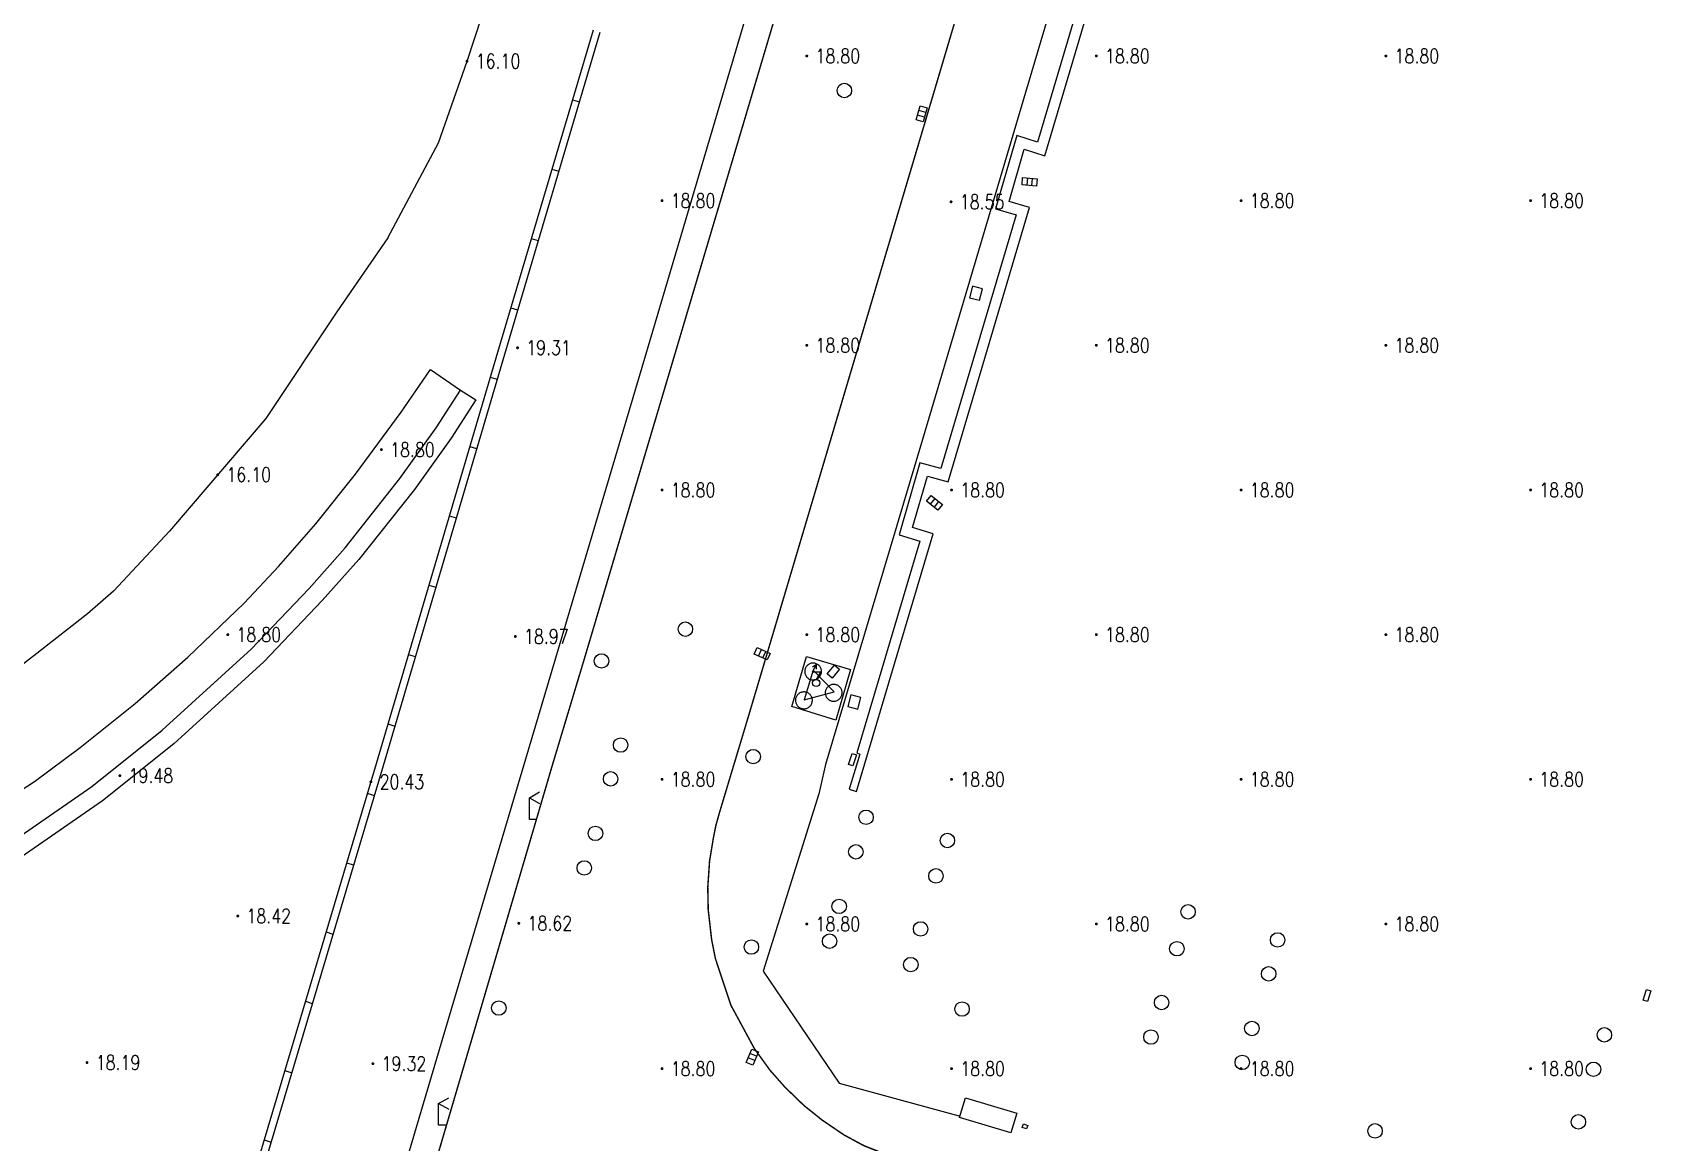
# Model space of a CAD drawing. Extents: x 404846 to 408477, y 3390929 to 3392894.
# Drawn here: x 405127.9 to 405239.8, y 3392009.3 to 3392086 of the extents above; entities that cross this region are included whole.
import ezdxf
from ezdxf.enums import TextEntityAlignment as Align

# ---------------------------------------------------------------- set-up
doc = ezdxf.new("R2010")
doc.units = 0
doc.header["$LTSCALE"] = 0.5
doc.layers.get('0').update_dxf_attribs({"linetype": 'CONTINUOUS'})
for name, color, linetype in [('DLDW', 11, 'CONTINUOUS'), ('DLSS', 4, 'CONTINUOUS'), ('DMTZ', 3, 'CONTINUOUS'), ('FZTZ', 7, 'CONTINUOUS'), ('GCD', 1, 'CONTINUOUS'), ('GXYZ', 2, 'CONTINUOUS'), ('JMD', 6, 'CONTINUOUS'), ('SXSS', 5, 'CONTINUOUS')]:
    doc.layers.add(name, color=color, linetype=linetype)
doc.styles.add('HZ', font='rs.shx', dxfattribs={"width": 0.8, "bigfont": 'hztxt.shx'})
doc.linetypes.add('10421', pattern='A,2,[150,AAA.SHX,S=0.5,R=0,X=0,Y=0.5],1e-11', length=2)
doc.linetypes.add('10422', pattern='A,0.75,[150,AAA.SHX,S=0.5,R=0,X=0,Y=0.5],1.5,[177,AAA.SHX,S=1,R=0,X=0,Y=0.4],0.75', length=3)
doc.linetypes.add('444', pattern='A,4.5,[145,AAA.SHX,S=1,R=0,X=0,Y=1],4.5,-0.5,[146,AAA.SHX,S=1,R=0,X=0,Y=0],-0.5', length=10)

# ---------------------------------------------------------------- blocks, each defined once
blk = doc.blocks.new('gc052')
for p, q in [((0, 3), (1.39, 3.8)), ((0, 3), (1.39, 2.2)), ((0, 0), (0, 3)), ((1, 0), (0, 0))]:
    blk.add_line(p, q)
blk = doc.blocks.new('GC200')
at = {"linetype": 'Continuous', "const_width": 0.2, "flags": 128}
blk.add_lwpolyline([(-0.1, 0, 1), (0.1, 0, 1)], format="xyb", close=True, dxfattribs=at)
blk = doc.blocks.new('gc188')
blk.add_circle((0, 0), 1)
blk = doc.blocks.new('gc041')
for p, q in [((-1, 0.5), (1, 0.5)), ((-1, -0.5), (-1, 0.5)), ((-0.33, 0.5), (-0.33, -0.5)), ((0.33, 0.5), (0.33, -0.5)), ((1, 0.5), (1, -0.5)), ((1, -0.5), (-1, -0.5))]:
    blk.add_line(p, q)
blk = doc.blocks.new('gc132')
at = {"linetype": 'Continuous'}
for points in [[(0, 2.5), (-0.58, 1.5)], [(0, 2.5), (-0.52, 2.2)], [(0, 2.5), (0, 1.9)], [(0.58, 1.5), (-0.58, 1.5)], [(0.58, 1.5), (0, 0.5)]]:
    blk.add_lwpolyline(points, dxfattribs=at)
blk.add_circle((0, 0), 0.5, dxfattribs=at)

msp = doc.modelspace()

# ---------------------------------------------------------------- linework, layer by layer
at = {"layer": 'DLDW', "linetype": 'Continuous', "elevation": 19.305, "flags": 128}
msp.add_lwpolyline([(405181.804, 3392041.918), (405181.173, 3392039.882), (405183.249, 3392040.424), (405181.804, 3392041.918)], close=True, dxfattribs=at)
at = {"layer": 'DLSS', "linetype": 'Continuous', "const_width": 0.1, "flags": 128}
for points, elevation in [([(405163.806, 3392035.443), (405165.931, 3392042.511), (405179.755, 3392089.06), (405184.041, 3392103.443), (405189.548, 3392122.007), (405199.323, 3392155.018), (405202.781, 3392166.627)], 18.637), ([(405219.53, 3391998.451), (405188.394, 3392007.824), (405185.294, 3392009.056), (405183.925, 3392009.795), (405182.396, 3392010.837), (405181.142, 3392011.846), (405179.851, 3392013.095), (405178.815, 3392014.268), (405177.737, 3392015.761), (405176.118, 3392018.754), (405175.044, 3392021.984), (405174.785, 3392023.276), (405174.548, 3392025.351), (405174.516, 3392026.908), (405174.643, 3392028.754), (405174.916, 3392030.391), (405175.079, 3392031.2), (405175.329, 3392032.09), (405177.429, 3392039.076), (405191.257, 3392085.638), (405195.544, 3392100.023), (405201.053, 3392118.598), (405210.826, 3392151.602), (405214.281, 3392163.201)], 18.623), ([(405163.806, 3392035.443), (405153.826, 3392001.48), (405172.082, 3391995.984), (405178.928, 3391994.064), (405179.912, 3391993.493), (405180.721, 3391992.573), (405182.413, 3391989.994), (405183.884, 3391987.338), (405185.207, 3391984.341), (405185.758, 3391982.736), (405186.116, 3391980.913), (405186.297, 3391978.124), (405186.205, 3391974.883), (405185.894, 3391973.141), (405185.501, 3391971.238), (405179.968, 3391952.63), (405173.724, 3391931.742)], 18.696)]:
    msp.add_lwpolyline(points, dxfattribs=dict(at, elevation=elevation))
at = {"layer": 'DMTZ', "linetype": '10422', "elevation": 18.541, "flags": 128}
msp.add_lwpolyline([(405106.131, 3392022.47), (405110.088, 3392024.114), (405114.175, 3392026.017), (405117.728, 3392027.881), (405119.911, 3392029.116), (405123.497, 3392031.29), (405128.003, 3392034.22), (405131.163, 3392036.566), (405134.972, 3392039.611), (405138.595, 3392042.823), (405142.499, 3392046.564), (405144.862, 3392049.087), (405147.452, 3392052.035), (405150.174, 3392055.467), (405153.346, 3392059.755), (405155.351, 3392062.705), (405157.435, 3392061.281)], dxfattribs=at)
at = {"layer": 'DMTZ', "linetype": '10421', "elevation": 19.478, "flags": 128}
msp.add_lwpolyline([(405105.414, 3392019.412), (405110.073, 3392021.326), (405114.86, 3392023.471), (405121.226, 3392026.816), (405126.407, 3392030.033), (405131.959, 3392033.888), (405136.82, 3392037.773), (405142.967, 3392043.38), (405146.97, 3392047.577), (405149.465, 3392050.382), (405153.253, 3392055.16), (405155.754, 3392058.662), (405157.435, 3392061.281), (405158.485, 3392060.606), (405156.788, 3392057.961), (405154.251, 3392054.409), (405150.422, 3392049.579), (405147.888, 3392046.731), (405143.84, 3392042.487), (405137.632, 3392036.824), (405132.705, 3392032.886), (405127.093, 3392028.99), (405121.846, 3392025.732), (405115.406, 3392022.347), (405110.565, 3392020.179), (405105.889, 3392018.257)], dxfattribs=at)
at = {"layer": 'DMTZ', "linetype": '10422', "elevation": 18.936, "flags": 128}
msp.add_lwpolyline([(405184.376, 3392041.964), (405183.367, 3392038.464), (405180.313, 3392039.416), (405181.334, 3392042.856), (405184.376, 3392041.964)], close=True, dxfattribs=at)
at = {"layer": 'FZTZ', "linetype": 'Continuous', "flags": 128}
for points, elevation in [([(405193.287, 3392067.493), (405193.496, 3392068.293), (405192.812, 3392068.471), (405192.604, 3392067.671), (405193.287, 3392067.493)], 18.942), ([(405181.811, 3392042.41), (405181.761, 3392042.409), (405181.71, 3392042.404), (405181.66, 3392042.395), (405181.611, 3392042.381), (405181.564, 3392042.363), (405181.518, 3392042.341), (405181.474, 3392042.315), (405181.433, 3392042.285), (405181.395, 3392042.252), (405181.359, 3392042.216), (405181.327, 3392042.177), (405181.298, 3392042.135), (405181.273, 3392042.09), (405181.252, 3392042.044), (405181.236, 3392041.996), (405181.223, 3392041.947), (405181.215, 3392041.897), (405181.211, 3392041.846), (405181.212, 3392041.795), (405181.217, 3392041.745), (405181.226, 3392041.695), (405181.24, 3392041.646), (405181.258, 3392041.598), (405181.28, 3392041.553), (405181.306, 3392041.509), (405181.335, 3392041.468), (405181.369, 3392041.429), (405181.405, 3392041.394), (405181.444, 3392041.361), (405181.486, 3392041.333), (405181.531, 3392041.308), (405181.577, 3392041.287), (405181.625, 3392041.27), (405181.674, 3392041.258), (405181.724, 3392041.249), (405181.775, 3392041.246), (405181.826, 3392041.246), (405181.876, 3392041.251), (405181.926, 3392041.261), (405181.975, 3392041.274), (405182.022, 3392041.292), (405182.068, 3392041.314), (405182.112, 3392041.34), (405182.153, 3392041.37), (405182.192, 3392041.403), (405182.227, 3392041.44), (405182.259, 3392041.479), (405182.288, 3392041.521), (405182.313, 3392041.565), (405182.334, 3392041.611), (405182.351, 3392041.659), (405182.363, 3392041.709), (405182.371, 3392041.759), (405182.375, 3392041.809), (405182.375, 3392041.86), (405182.37, 3392041.911), (405182.36, 3392041.961), (405182.346, 3392042.01), (405182.328, 3392042.057), (405182.306, 3392042.103), (405182.28, 3392042.147), (405182.251, 3392042.188), (405182.218, 3392042.226), (405182.181, 3392042.262), (405182.142, 3392042.294), (405182.1, 3392042.323), (405182.056, 3392042.348), (405182.009, 3392042.368), (405181.961, 3392042.385), (405181.912, 3392042.398), (405181.862, 3392042.406), (405181.811, 3392042.41)], 19.358), ([(405183.607, 3392041.987), (405183.099, 3392041.38), (405182.758, 3392041.666), (405183.265, 3392042.273), (405183.607, 3392041.987)], 21.058), ([(405181.177, 3392040.418), (405181.126, 3392040.417), (405181.075, 3392040.412), (405181.025, 3392040.403), (405180.977, 3392040.389), (405180.929, 3392040.371), (405180.883, 3392040.349), (405180.84, 3392040.323), (405180.798, 3392040.294), (405180.76, 3392040.26), (405180.724, 3392040.224), (405180.692, 3392040.185), (405180.664, 3392040.143), (405180.639, 3392040.099), (405180.618, 3392040.052), (405180.601, 3392040.004), (405180.588, 3392039.955), (405180.58, 3392039.905), (405180.576, 3392039.854), (405180.577, 3392039.803), (405180.582, 3392039.753), (405180.591, 3392039.703), (405180.605, 3392039.654), (405180.623, 3392039.607), (405180.645, 3392039.561), (405180.671, 3392039.517), (405180.701, 3392039.476), (405180.734, 3392039.437), (405180.77, 3392039.402), (405180.81, 3392039.37), (405180.852, 3392039.341), (405180.896, 3392039.316), (405180.942, 3392039.295), (405180.99, 3392039.278), (405181.039, 3392039.266), (405181.089, 3392039.258), (405181.14, 3392039.254), (405181.191, 3392039.254), (405181.241, 3392039.259), (405181.291, 3392039.269), (405181.34, 3392039.283), (405181.388, 3392039.301), (405181.434, 3392039.323), (405181.477, 3392039.349), (405181.519, 3392039.378), (405181.557, 3392039.411), (405181.593, 3392039.448), (405181.625, 3392039.487), (405181.653, 3392039.529), (405181.678, 3392039.573), (405181.699, 3392039.62), (405181.716, 3392039.668), (405181.728, 3392039.717), (405181.737, 3392039.767), (405181.74, 3392039.818), (405181.74, 3392039.868), (405181.735, 3392039.919), (405181.725, 3392039.969), (405181.712, 3392040.018), (405181.694, 3392040.065), (405181.672, 3392040.111), (405181.646, 3392040.155), (405181.616, 3392040.196), (405181.583, 3392040.235), (405181.547, 3392040.27), (405181.507, 3392040.302), (405181.465, 3392040.331), (405181.421, 3392040.356), (405181.375, 3392040.377), (405181.327, 3392040.393), (405181.278, 3392040.406), (405181.227, 3392040.414), (405181.177, 3392040.418)], 19.358), ([(405183.234, 3392040.938), (405183.183, 3392040.937), (405183.133, 3392040.932), (405183.083, 3392040.923), (405183.034, 3392040.909), (405182.986, 3392040.891), (405182.94, 3392040.869), (405182.897, 3392040.843), (405182.855, 3392040.813), (405182.817, 3392040.78), (405182.781, 3392040.744), (405182.749, 3392040.705), (405182.721, 3392040.663), (405182.696, 3392040.618), (405182.675, 3392040.572), (405182.658, 3392040.524), (405182.646, 3392040.475), (405182.637, 3392040.425), (405182.633, 3392040.374), (405182.634, 3392040.323), (405182.639, 3392040.273), (405182.649, 3392040.223), (405182.662, 3392040.174), (405182.68, 3392040.126), (405182.702, 3392040.081), (405182.728, 3392040.037), (405182.758, 3392039.996), (405182.791, 3392039.957), (405182.827, 3392039.922), (405182.867, 3392039.889), (405182.909, 3392039.861), (405182.953, 3392039.836), (405182.999, 3392039.815), (405183.047, 3392039.798), (405183.096, 3392039.786), (405183.147, 3392039.777), (405183.197, 3392039.774), (405183.248, 3392039.774), (405183.299, 3392039.779), (405183.348, 3392039.789), (405183.397, 3392039.802), (405183.445, 3392039.82), (405183.491, 3392039.842), (405183.534, 3392039.868), (405183.576, 3392039.898), (405183.614, 3392039.931), (405183.65, 3392039.968), (405183.682, 3392040.007), (405183.71, 3392040.049), (405183.735, 3392040.093), (405183.756, 3392040.139), (405183.773, 3392040.187), (405183.786, 3392040.237), (405183.794, 3392040.287), (405183.798, 3392040.337), (405183.797, 3392040.388), (405183.792, 3392040.439), (405183.783, 3392040.489), (405183.769, 3392040.538), (405183.751, 3392040.585), (405183.729, 3392040.631), (405183.703, 3392040.675), (405183.673, 3392040.716), (405183.64, 3392040.754), (405183.604, 3392040.79), (405183.564, 3392040.822), (405183.522, 3392040.851), (405183.478, 3392040.875), (405183.432, 3392040.896), (405183.384, 3392040.913), (405183.335, 3392040.926), (405183.285, 3392040.934), (405183.234, 3392040.938)], 19.358), ([(405184.883, 3392039.234), (405185.091, 3392040.035), (405184.408, 3392040.213), (405184.199, 3392039.412), (405184.883, 3392039.234)], 18.844), ([(405184.788, 3392036.066), (405184.534, 3392035.304), (405184.228, 3392035.406), (405184.482, 3392036.169), (405184.788, 3392036.066)], 19.494), ([(405239.668, 3392019.762), (405239.442, 3392019.008), (405239.133, 3392019.1), (405239.359, 3392019.854), (405239.668, 3392019.762)], 20.007), ([(405196.323, 3392010.561), (405196.622, 3392010.447), (405196.53, 3392010.205), (405196.231, 3392010.318), (405196.323, 3392010.561)], 19.706)]:
    msp.add_lwpolyline(points, close=True, dxfattribs=dict(at, elevation=elevation))
at = {"layer": 'JMD', "linetype": '444', "flags": 128}
for points, elevation in [([(405239.785, 3392274.228), (405236.443, 3392270.542), (405233.889, 3392267.218), (405230.867, 3392262.704), (405229.752, 3392260.608), (405228.357, 3392257.675), (405226.285, 3392252.44), (405225.463, 3392249.872), (405224.008, 3392244.839), (405221.388, 3392235.991), (405218.954, 3392227.81), (405215.977, 3392217.723), (405212.735, 3392206.681), (405209.929, 3392197.36), (405207.938, 3392190.73), (405205.421, 3392182.392), (405202.298, 3392172.096), (405169.778, 3392062.211)], 21.791), ([(405231.867, 3392201.181), (405189.352, 3392057.86)], 21.338), ([(405169.778, 3392062.211), (405156.332, 3392016.914), (405140.085, 3391962.089), (405130.988, 3391964.52)], 21.85), ([(405189.352, 3392057.86), (405182.64, 3392035.402), (405182.184, 3392033.367), (405178.35, 3392021.119), (405183.592, 3392013.373), (405191.941, 3392011.09)], 21.27)]:
    msp.add_lwpolyline(points, dxfattribs=dict(at, elevation=elevation))
at = {"layer": 'JMD', "linetype": 'Continuous', "elevation": 21.134, "flags": 128}
msp.add_lwpolyline([(405195.857, 3392011.303), (405195.446, 3392009.942), (405191.916, 3392011.008), (405192.327, 3392012.37), (405195.857, 3392011.303)], close=True, dxfattribs=at)
at = {"layer": 'SXSS', "linetype": 'Continuous'}
for p, q in [((405165.168, 3392081.357), (405165.647, 3392081.215)), ((405163.746, 3392076.564), (405164.226, 3392076.421)), ((405162.325, 3392071.77), (405162.804, 3392071.628)), ((405160.904, 3392066.976), (405161.383, 3392066.834)), ((405159.485, 3392062.182), (405159.965, 3392062.04)), ((405158.071, 3392057.386), (405158.551, 3392057.244)), ((405156.657, 3392052.59), (405157.137, 3392052.448)), ((405155.243, 3392047.794), (405155.723, 3392047.652)), ((405153.829, 3392042.998), (405154.309, 3392042.857)), ((405152.415, 3392038.202), (405152.895, 3392038.061)), ((405150.996, 3392033.408), (405151.476, 3392033.265)), ((405149.57, 3392028.615), (405150.05, 3392028.473)), ((405148.145, 3392023.823), (405148.624, 3392023.68)), ((405146.719, 3392019.03), (405147.198, 3392018.888)), ((405145.293, 3392014.238), (405145.772, 3392014.095)), ((405143.867, 3392009.446), (405144.346, 3392009.303))]:
    msp.add_line(p, q, dxfattribs=at)
at = {"layer": 'SXSS', "linetype": 'Continuous', "flags": 128}
for points, elevation in [([(405152.417, 3392071.817), (405155.918, 3392078.383), (405157.886, 3392084.02), (405168.269, 3392115.675), (405178.501, 3392154.005), (405182.37, 3392167.54), (405184.992, 3392176.641), (405189.276, 3392190.968), (405192.016, 3392200.954)], 16.1), ([(405214.06, 3392134.929), (405197.3, 3392078.42), (405195.875, 3392078.883), (405194.4, 3392073.809), (405195.81, 3392073.39), (405190.608, 3392055.851), (405189.176, 3392056.255), (405187.732, 3392051.275), (405189.158, 3392050.844), (405184.805, 3392036.207), (405185.032, 3392036.123), (405184.282, 3392033.688), (405184.791, 3392033.536), (405190.088, 3392051.344), (405188.656, 3392051.777), (405189.688, 3392055.333), (405191.115, 3392054.931), (405196.74, 3392073.894), (405195.326, 3392074.314), (405196.378, 3392077.933), (405197.799, 3392077.471), (405214.777, 3392134.717)], 18.848), ([(405152.417, 3392071.817), (405148.888, 3392066.683), (405143.985, 3392059.329), (405137.343, 3392051.53), (405133.47, 3392047.377), (405131.674, 3392045.823), (405128.174, 3392043.065), (405122.351, 3392038.581), (405117.736, 3392035.649), (405113.585, 3392033.333), (405109.695, 3392031.413), (405106.747, 3392030.265), (405101.928, 3392028.62), (405094.809, 3392026.387), (405090.808, 3392025.263)], 16.1)]:
    msp.add_lwpolyline(points, dxfattribs=dict(at, elevation=elevation))
at = {"layer": 'SXSS', "color": 7, "linetype": 'Continuous', "elevation": 20.257, "flags": 128}
msp.add_lwpolyline([(405166.589, 3392086.151), (405159.986, 3392063.881), (405151.606, 3392035.457), (405138.899, 3391992.747), (405130.656, 3391964.619)], dxfattribs=at)
at = {"layer": 'SXSS', "linetype": '10422', "elevation": 20.257, "flags": 128}
msp.add_lwpolyline([(405167.068, 3392086.009), (405160.465, 3392063.739), (405152.085, 3392035.315), (405139.379, 3391992.605), (405131.136, 3391964.478)], dxfattribs=at)

# ---------------------------------------------------------------- block references
at = {"layer": 'DLDW', "linetype": 'Continuous', "xscale": 0.5, "yscale": 0.5}
msp.add_blockref('gc132', (405182.008, 3392041.036), dxfattribs=at)
at = {"layer": 'DLSS', "linetype": 'Continuous', "xscale": 0.5, "yscale": 0.5}
for p in [(405162.199, 3392031.605, 18.917), (405155.923, 3392010.47, 19.122)]:
    msp.add_blockref('gc052', p, dxfattribs=at)
at = {"layer": 'GCD', "linetype": 'Continuous'}
ref = msp.add_blockref('GC200', (405157.886, 3392084.02, 16.1), dxfattribs=dict(at, xscale=0.5, yscale=0.5, zscale=0.5))
ref.add_attrib('height', '16.10', dxfattribs={"linetype": 'Continuous', "height": 1, "style": 'HZ', "width": 0.8}).set_placement((405158.486, 3392084.02, 16.1), align=Align.MIDDLE_LEFT)
ref = msp.add_blockref('GC200', (405181.358, 3392084.379, 18.8), dxfattribs=dict(at, xscale=0.5, yscale=0.5, zscale=0.5))
ref.add_attrib('height', '18.80', dxfattribs={"linetype": 'Continuous', "height": 1, "style": 'HZ', "width": 0.8}).set_placement((405181.958, 3392084.379, 18.8), align=Align.MIDDLE_LEFT)
ref = msp.add_blockref('GC200', (405201.358, 3392084.379, 18.8), dxfattribs=dict(at, xscale=0.5, yscale=0.5, zscale=0.5))
ref.add_attrib('height', '18.80', dxfattribs={"linetype": 'Continuous', "height": 1, "style": 'HZ', "width": 0.8}).set_placement((405201.958, 3392084.379, 18.8), align=Align.MIDDLE_LEFT)
ref = msp.add_blockref('GC200', (405221.358, 3392084.379, 18.8), dxfattribs=dict(at, xscale=0.5, yscale=0.5, zscale=0.5))
ref.add_attrib('height', '18.80', dxfattribs={"linetype": 'Continuous', "height": 1, "style": 'HZ', "width": 0.8}).set_placement((405221.958, 3392084.379, 18.8), align=Align.MIDDLE_LEFT)
ref = msp.add_blockref('GC200', (405171.358, 3392074.379, 18.8), dxfattribs=dict(at, xscale=0.5, yscale=0.5, zscale=0.5))
ref.add_attrib('height', '18.80', dxfattribs={"linetype": 'Continuous', "height": 1, "style": 'HZ', "width": 0.8}).set_placement((405171.958, 3392074.379, 18.8), align=Align.MIDDLE_LEFT)
ref = msp.add_blockref('GC200', (405191.325, 3392074.297, 18.554), dxfattribs=dict(at, xscale=0.5, yscale=0.5, zscale=0.5))
ref.add_attrib('height', '18.55', dxfattribs={"linetype": 'Continuous', "height": 1, "style": 'HZ', "width": 0.8}).set_placement((405191.925, 3392074.297, 18.554), align=Align.MIDDLE_LEFT)
ref = msp.add_blockref('GC200', (405211.358, 3392074.379, 18.8), dxfattribs=dict(at, xscale=0.5, yscale=0.5, zscale=0.5))
ref.add_attrib('height', '18.80', dxfattribs={"linetype": 'Continuous', "height": 1, "style": 'HZ', "width": 0.8}).set_placement((405211.958, 3392074.379, 18.8), align=Align.MIDDLE_LEFT)
ref = msp.add_blockref('GC200', (405231.358, 3392074.379, 18.8), dxfattribs=dict(at, xscale=0.5, yscale=0.5, zscale=0.5))
ref.add_attrib('height', '18.80', dxfattribs={"linetype": 'Continuous', "height": 1, "style": 'HZ', "width": 0.8}).set_placement((405231.958, 3392074.379, 18.8), align=Align.MIDDLE_LEFT)
ref = msp.add_blockref('GC200', (405181.358, 3392064.379, 18.8), dxfattribs=dict(at, xscale=0.5, yscale=0.5, zscale=0.5))
ref.add_attrib('height', '18.80', dxfattribs={"linetype": 'Continuous', "height": 1, "style": 'HZ', "width": 0.8}).set_placement((405181.958, 3392064.379, 18.8), align=Align.MIDDLE_LEFT)
ref = msp.add_blockref('GC200', (405201.358, 3392064.379, 18.8), dxfattribs=dict(at, xscale=0.5, yscale=0.5, zscale=0.5))
ref.add_attrib('height', '18.80', dxfattribs={"linetype": 'Continuous', "height": 1, "style": 'HZ', "width": 0.8}).set_placement((405201.958, 3392064.379, 18.8), align=Align.MIDDLE_LEFT)
ref = msp.add_blockref('GC200', (405221.358, 3392064.379, 18.8), dxfattribs=dict(at, xscale=0.5, yscale=0.5, zscale=0.5))
ref.add_attrib('height', '18.80', dxfattribs={"linetype": 'Continuous', "height": 1, "style": 'HZ', "width": 0.8}).set_placement((405221.958, 3392064.379, 18.8), align=Align.MIDDLE_LEFT)
ref = msp.add_blockref('GC200', (405161.375, 3392064.207, 19.314), dxfattribs=dict(at, xscale=0.5, yscale=0.5, zscale=0.5))
ref.add_attrib('height', '19.31', dxfattribs={"linetype": 'Continuous', "height": 1, "style": 'HZ', "width": 0.8}).set_placement((405161.975, 3392064.207, 19.314), align=Align.MIDDLE_LEFT)
ref = msp.add_blockref('GC200', (405151.971, 3392057.169, 18.8), dxfattribs=dict(at, xscale=0.5, yscale=0.5, zscale=0.5))
ref.add_attrib('height', '18.80', dxfattribs={"linetype": 'Continuous', "height": 1, "style": 'HZ', "width": 0.8}).set_placement((405152.571, 3392057.169, 18.8), align=Align.MIDDLE_LEFT)
ref = msp.add_blockref('GC200', (405140.664, 3392055.43, 16.1), dxfattribs=dict(at, xscale=0.5, yscale=0.5, zscale=0.5))
ref.add_attrib('height', '16.10', dxfattribs={"linetype": 'Continuous', "height": 1, "style": 'HZ', "width": 0.8}).set_placement((405141.264, 3392055.43, 16.1), align=Align.MIDDLE_LEFT)
ref = msp.add_blockref('GC200', (405171.358, 3392054.379, 18.8), dxfattribs=dict(at, xscale=0.5, yscale=0.5, zscale=0.5))
ref.add_attrib('height', '18.80', dxfattribs={"linetype": 'Continuous', "height": 1, "style": 'HZ', "width": 0.8}).set_placement((405171.958, 3392054.379, 18.8), align=Align.MIDDLE_LEFT)
ref = msp.add_blockref('GC200', (405191.358, 3392054.379, 18.8), dxfattribs=dict(at, xscale=0.5, yscale=0.5, zscale=0.5))
ref.add_attrib('height', '18.80', dxfattribs={"linetype": 'Continuous', "height": 1, "style": 'HZ', "width": 0.8}).set_placement((405191.958, 3392054.379, 18.8), align=Align.MIDDLE_LEFT)
ref = msp.add_blockref('GC200', (405211.358, 3392054.379, 18.8), dxfattribs=dict(at, xscale=0.5, yscale=0.5, zscale=0.5))
ref.add_attrib('height', '18.80', dxfattribs={"linetype": 'Continuous', "height": 1, "style": 'HZ', "width": 0.8}).set_placement((405211.958, 3392054.379, 18.8), align=Align.MIDDLE_LEFT)
ref = msp.add_blockref('GC200', (405231.358, 3392054.379, 18.8), dxfattribs=dict(at, xscale=0.5, yscale=0.5, zscale=0.5))
ref.add_attrib('height', '18.80', dxfattribs={"linetype": 'Continuous', "height": 1, "style": 'HZ', "width": 0.8}).set_placement((405231.958, 3392054.379, 18.8), align=Align.MIDDLE_LEFT)
ref = msp.add_blockref('GC200', (405141.358, 3392044.379, 18.8), dxfattribs=dict(at, xscale=0.5, yscale=0.5, zscale=0.5))
ref.add_attrib('height', '18.80', dxfattribs={"linetype": 'Continuous', "height": 1, "style": 'HZ', "width": 0.8}).set_placement((405141.958, 3392044.379, 18.8), align=Align.MIDDLE_LEFT)
ref = msp.add_blockref('GC200', (405161.222, 3392044.251, 18.971), dxfattribs=dict(at, xscale=0.5, yscale=0.5, zscale=0.5))
ref.add_attrib('height', '18.97', dxfattribs={"linetype": 'Continuous', "height": 1, "style": 'HZ', "width": 0.8}).set_placement((405161.822, 3392044.251, 18.971), align=Align.MIDDLE_LEFT)
ref = msp.add_blockref('GC200', (405181.358, 3392044.379, 18.8), dxfattribs=dict(at, xscale=0.5, yscale=0.5, zscale=0.5))
ref.add_attrib('height', '18.80', dxfattribs={"linetype": 'Continuous', "height": 1, "style": 'HZ', "width": 0.8}).set_placement((405181.958, 3392044.379, 18.8), align=Align.MIDDLE_LEFT)
ref = msp.add_blockref('GC200', (405201.358, 3392044.379, 18.8), dxfattribs=dict(at, xscale=0.5, yscale=0.5, zscale=0.5))
ref.add_attrib('height', '18.80', dxfattribs={"linetype": 'Continuous', "height": 1, "style": 'HZ', "width": 0.8}).set_placement((405201.958, 3392044.379, 18.8), align=Align.MIDDLE_LEFT)
ref = msp.add_blockref('GC200', (405221.358, 3392044.379, 18.8), dxfattribs=dict(at, xscale=0.5, yscale=0.5, zscale=0.5))
ref.add_attrib('height', '18.80', dxfattribs={"linetype": 'Continuous', "height": 1, "style": 'HZ', "width": 0.8}).set_placement((405221.958, 3392044.379, 18.8), align=Align.MIDDLE_LEFT)
ref = msp.add_blockref('GC200', (405133.907, 3392034.626, 19.478), dxfattribs=dict(at, xscale=0.5, yscale=0.5, zscale=0.5))
ref.add_attrib('height', '19.48', dxfattribs={"linetype": 'Continuous', "height": 1, "style": 'HZ', "width": 0.8}).set_placement((405134.507, 3392034.626, 19.478), align=Align.MIDDLE_LEFT)
ref = msp.add_blockref('GC200', (405151.244, 3392034.203, 20.43), dxfattribs=dict(at, xscale=0.5, yscale=0.5, zscale=0.5))
ref.add_attrib('height', '20.43', dxfattribs={"linetype": 'Continuous', "height": 1, "style": 'HZ', "width": 0.8}).set_placement((405151.844, 3392034.203, 20.43), align=Align.MIDDLE_LEFT)
ref = msp.add_blockref('GC200', (405171.358, 3392034.379, 18.8), dxfattribs=dict(at, xscale=0.5, yscale=0.5, zscale=0.5))
ref.add_attrib('height', '18.80', dxfattribs={"linetype": 'Continuous', "height": 1, "style": 'HZ', "width": 0.8}).set_placement((405171.958, 3392034.379, 18.8), align=Align.MIDDLE_LEFT)
ref = msp.add_blockref('GC200', (405191.358, 3392034.379, 18.8), dxfattribs=dict(at, xscale=0.5, yscale=0.5, zscale=0.5))
ref.add_attrib('height', '18.80', dxfattribs={"linetype": 'Continuous', "height": 1, "style": 'HZ', "width": 0.8}).set_placement((405191.958, 3392034.379, 18.8), align=Align.MIDDLE_LEFT)
ref = msp.add_blockref('GC200', (405211.358, 3392034.379, 18.8), dxfattribs=dict(at, xscale=0.5, yscale=0.5, zscale=0.5))
ref.add_attrib('height', '18.80', dxfattribs={"linetype": 'Continuous', "height": 1, "style": 'HZ', "width": 0.8}).set_placement((405211.958, 3392034.379, 18.8), align=Align.MIDDLE_LEFT)
ref = msp.add_blockref('GC200', (405231.358, 3392034.379, 18.8), dxfattribs=dict(at, xscale=0.5, yscale=0.5, zscale=0.5))
ref.add_attrib('height', '18.80', dxfattribs={"linetype": 'Continuous', "height": 1, "style": 'HZ', "width": 0.8}).set_placement((405231.958, 3392034.379, 18.8), align=Align.MIDDLE_LEFT)
ref = msp.add_blockref('GC200', (405142.047, 3392024.925, 18.42), dxfattribs=dict(at, xscale=0.5, yscale=0.5, zscale=0.5))
ref.add_attrib('height', '18.42', dxfattribs={"linetype": 'Continuous', "height": 1, "style": 'HZ', "width": 0.8}).set_placement((405142.647, 3392024.925, 18.42), align=Align.MIDDLE_LEFT)
ref = msp.add_blockref('GC200', (405161.464, 3392024.426, 18.617), dxfattribs=dict(at, xscale=0.5, yscale=0.5, zscale=0.5))
ref.add_attrib('height', '18.62', dxfattribs={"linetype": 'Continuous', "height": 1, "style": 'HZ', "width": 0.8}).set_placement((405162.064, 3392024.426, 18.617), align=Align.MIDDLE_LEFT)
ref = msp.add_blockref('GC200', (405181.358, 3392024.379, 18.8), dxfattribs=dict(at, xscale=0.5, yscale=0.5, zscale=0.5))
ref.add_attrib('height', '18.80', dxfattribs={"linetype": 'Continuous', "height": 1, "style": 'HZ', "width": 0.8}).set_placement((405181.958, 3392024.379, 18.8), align=Align.MIDDLE_LEFT)
ref = msp.add_blockref('GC200', (405201.358, 3392024.379, 18.8), dxfattribs=dict(at, xscale=0.5, yscale=0.5, zscale=0.5))
ref.add_attrib('height', '18.80', dxfattribs={"linetype": 'Continuous', "height": 1, "style": 'HZ', "width": 0.8}).set_placement((405201.958, 3392024.379, 18.8), align=Align.MIDDLE_LEFT)
ref = msp.add_blockref('GC200', (405221.358, 3392024.379, 18.8), dxfattribs=dict(at, xscale=0.5, yscale=0.5, zscale=0.5))
ref.add_attrib('height', '18.80', dxfattribs={"linetype": 'Continuous', "height": 1, "style": 'HZ', "width": 0.8}).set_placement((405221.958, 3392024.379, 18.8), align=Align.MIDDLE_LEFT)
ref = msp.add_blockref('GC200', (405131.636, 3392014.799, 18.193), dxfattribs=dict(at, xscale=0.5, yscale=0.5, zscale=0.5))
ref.add_attrib('height', '18.19', dxfattribs={"linetype": 'Continuous', "height": 1, "style": 'HZ', "width": 0.8}).set_placement((405132.236, 3392014.799, 18.193), align=Align.MIDDLE_LEFT)
ref = msp.add_blockref('GC200', (405151.385, 3392014.722, 19.315), dxfattribs=dict(at, xscale=0.5, yscale=0.5, zscale=0.5))
ref.add_attrib('height', '19.32', dxfattribs={"linetype": 'Continuous', "height": 1, "style": 'HZ', "width": 0.8}).set_placement((405151.985, 3392014.722, 19.315), align=Align.MIDDLE_LEFT)
ref = msp.add_blockref('GC200', (405171.358, 3392014.379, 18.8), dxfattribs=dict(at, xscale=0.5, yscale=0.5, zscale=0.5))
ref.add_attrib('height', '18.80', dxfattribs={"linetype": 'Continuous', "height": 1, "style": 'HZ', "width": 0.8}).set_placement((405171.958, 3392014.379, 18.8), align=Align.MIDDLE_LEFT)
ref = msp.add_blockref('GC200', (405191.358, 3392014.379, 18.8), dxfattribs=dict(at, xscale=0.5, yscale=0.5, zscale=0.5))
ref.add_attrib('height', '18.80', dxfattribs={"linetype": 'Continuous', "height": 1, "style": 'HZ', "width": 0.8}).set_placement((405191.958, 3392014.379, 18.8), align=Align.MIDDLE_LEFT)
ref = msp.add_blockref('GC200', (405211.358, 3392014.379, 18.8), dxfattribs=dict(at, xscale=0.5, yscale=0.5, zscale=0.5))
ref.add_attrib('height', '18.80', dxfattribs={"linetype": 'Continuous', "height": 1, "style": 'HZ', "width": 0.8}).set_placement((405211.958, 3392014.379, 18.8), align=Align.MIDDLE_LEFT)
ref = msp.add_blockref('GC200', (405231.358, 3392014.379, 18.8), dxfattribs=dict(at, xscale=0.5, yscale=0.5, zscale=0.5))
ref.add_attrib('height', '18.80', dxfattribs={"linetype": 'Continuous', "height": 1, "style": 'HZ', "width": 0.8}).set_placement((405231.958, 3392014.379, 18.8), align=Align.MIDDLE_LEFT)
at = {"layer": 'GXYZ', "linetype": 'Continuous', "xscale": 0.5, "yscale": 0.5}
for p in [(405183.951, 3392081.989, 18.783), (405172.967, 3392044.755, 18.667), (405167.176, 3392042.556, 18.667), (405168.493, 3392036.743, 18.646), (405177.652, 3392035.949, 18.605), (405167.808, 3392034.408, 18.646), (405185.451, 3392031.754, 18.848), (405166.756, 3392030.64, 18.646), (405191.066, 3392030.148, 18.848), (405184.747, 3392029.363, 18.802), (405165.985, 3392028.248, 18.646), (405190.277, 3392027.701, 18.848), (405183.591, 3392025.592, 18.756), (405207.692, 3392025.217, 18.848), (405182.932, 3392023.186, 18.756), (405189.219, 3392024.031, 18.756), (405213.881, 3392023.271, 18.848), (405177.529, 3392022.782, 18.791), (405206.924, 3392022.67, 18.848), (405188.541, 3392021.565, 18.756), (405213.263, 3392020.93, 18.848), (405160.081, 3392018.568, 18.745), (405192.08, 3392018.495, 18.848), (405205.867, 3392018.947, 18.848), (405205.129, 3392016.56, 18.848), (405212.105, 3392017.154, 18.848), (405236.456, 3392016.712, 18.994), (405211.443, 3392014.813, 18.848), (405235.702, 3392014.33, 18.994), (405234.66, 3392010.698, 18.994), (405220.613, 3392010.074, 18.822)]:
    msp.add_blockref('gc188', p, dxfattribs=at)
for p, rotation in [((405189.287, 3392080.377, 18.689), 254.4483578642833), ((405196.744, 3392075.68, 18.884), 354.8558186691675), ((405190.175, 3392053.488, 18.922), 320.9112733758232), ((405178.277, 3392043.061, 18.574), 155.8208979600249), ((405177.593, 3392015.177, 18.574), 247.7529813036023)]:
    msp.add_blockref('gc041', p, dxfattribs=dict(at, rotation=rotation))

doc.saveas('drawing.dxf')
